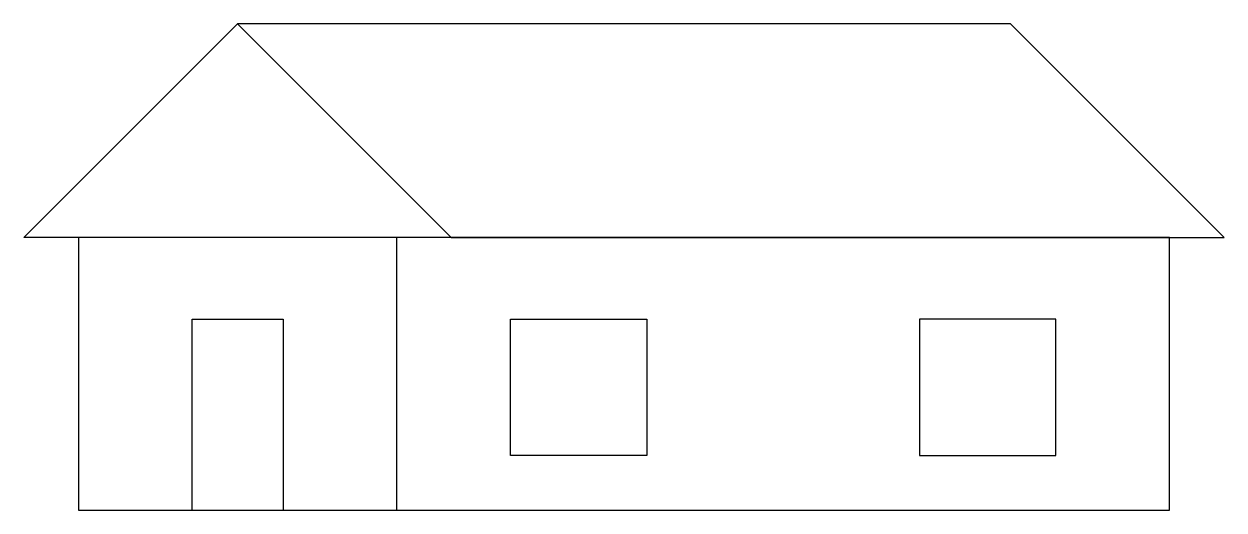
# Model space of a CAD drawing. Header units: centimetres. Extents: x -60 to 1260, y 0 to 535.
import ezdxf

# ---------------------------------------------------------------- set-up
doc = ezdxf.new("R2010")
doc.units = ezdxf.units.CM

msp = doc.modelspace()

# ---------------------------------------------------------------- linework, layer by layer
for p, q in [((-60, 300), (175, 535)), ((175, 535), (410, 300)), ((1025, 535), (175, 535)), ((1260, 300), (1025, 535)), ((0, 300), (-60, 300)), ((1200, 300), (0, 300)), ((0, 300), (0, 0)), ((350, 0), (350, 300)), ((410, 300), (1260, 300)), ((1200, 0), (1200, 300)), ((125, 0), (125, 210)), ((125, 210), (225, 210)), ((225, 210), (225, 0)), ((475, 210), (625, 210)), ((475, 60), (475, 210)), ((625, 210), (625, 60)), ((1075, 210), (925, 210)), ((925, 210), (925, 60)), ((1075, 60), (1075, 210)), ((625, 60), (475, 60)), ((925, 60), (1075, 60)), ((0, 0), (1200, 0))]:
    msp.add_line(p, q)

doc.saveas('drawing.dxf')
